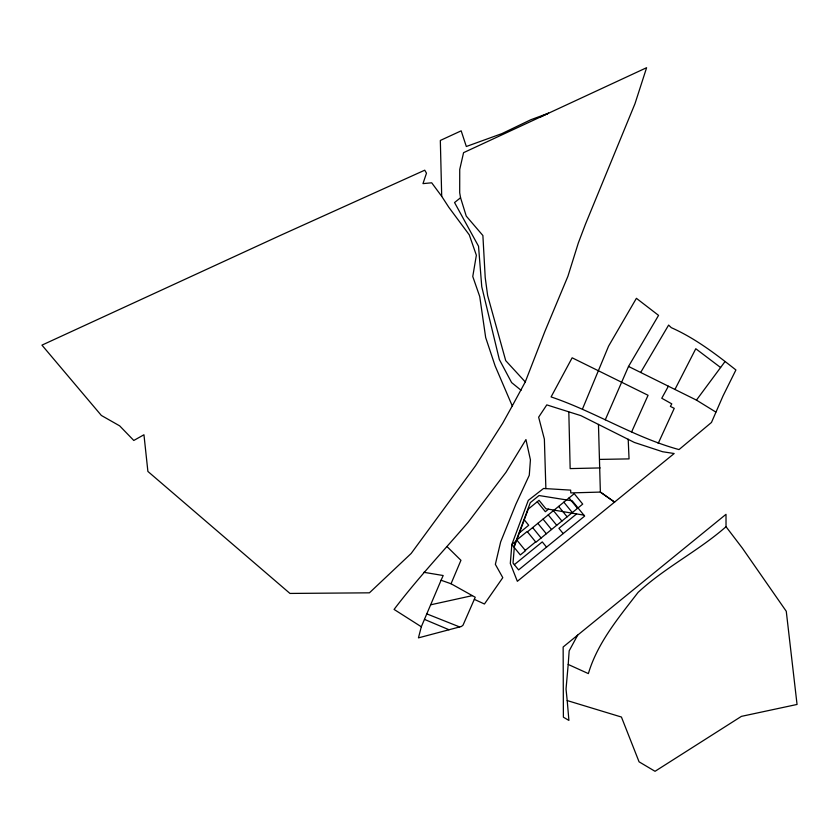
<?xml version="1.0" encoding="UTF-8"?>
<svg xmlns="http://www.w3.org/2000/svg" width="839" height="839" viewBox="0 0 839 839"><rect width="100%" height="100%" fill="white"/><g stroke="black" fill="none" stroke-linecap="round" stroke-linejoin="round"><path stroke-width="1.26" d="M441.702 196.316L431.697 182.797L422.971 183.626L426.485 173.191L424.744 170.191L280.247 235.465L41.95 345.133L101.351 415.452L119.673 425.866L133.789 440.465L143.951 434.77L147.895 471.445L289.958 593.435L369.422 592.827L411.141 553.488L475.587 465.708L502.655 423.286L512.262 405.929L495.094 365.825L485.676 337.551L479.719 296.503L472.766 276.513L476.363 255.234L469.284 234.868L448.834 207.317L441.702 196.316L440.328 140.459L461.177 130.832L466.327 146.5L501.9 133.621L530.856 119.725L548.591 113.171L540.138 117.124M568.202 664.457L569.167 650.854L577.693 635.102L726.008 514.317L726.029 526.714L742.316 548.077L786.269 611.285L797.05 704.456L741.403 716.37L655.039 771.303L639.066 761.822L621.426 717.041L567.206 700.565L566.031 689.06L568.202 664.457L588.37 673.602C597.546 642.674 618.71 617.577 638.06 592.418C664.949 567.479 698.394 550.971 726.029 526.714M421.314 626.764L418.441 637.871L461.419 626.471L463.023 625.181L475.241 597.253L451.036 583.755L441.083 580.242L421.314 626.764L394.078 609.429C417.13 579.015 443.275 551.171 468.047 522.372L505.98 472.305L525.948 439.573L530.426 459.856L529.273 475.262L515.807 504.365L500.642 541.952L495.356 564.353L502.792 577.662L484.439 604.007L474.35 599.371M514.391 546.357L528.276 509.084L539.026 500.327L545.874 508.738L583.871 515.136M525.277 381.923L544.805 331.615L567.909 276.293L578.312 243.027L585.475 224.139L634.976 103.732L646.617 67.697L463.568 152.667L459.73 169.468L459.699 192.781L460.559 197.742L466.253 216.095L482.886 235.518L485.215 277.583L487.637 295.527L505.718 360.644L525.277 381.923L512.262 405.929M631.652 431.854L648.065 395.284L572.146 357.802L551.087 396.92C594.861 411.697 634.326 437.402 679.013 449.578L711.462 422.468L723.029 395.924L735.908 369.957C715.646 353.943 695.049 338.211 671.273 327.65L668.62 325.081L640.671 372.464M582.497 408.96L608.579 346.129L636.402 298.317L658.563 315.38L628.516 366.444L605.276 419.804M451.036 583.755L460.936 560.305L447.281 546.86M441.083 580.242L443.181 575.523L423.863 572.303M658.185 443.443L674.252 408.352L670.382 406.412L671.787 403.863L661.772 398.252L668.379 386.202M674.944 389.453L695.783 348.741L720.596 367.513M628.516 366.444L696.443 400.109L724.938 361.661M577.693 635.102L563.147 647.005L563.389 717.198L568.905 720.407L567.206 700.565M519.435 532.828L528.706 525.266L524.27 519.823M548.475 509.158L545.35 511.706L537.254 501.774M517.044 540.306L511.842 544.542L510.311 563.462L517.348 581.312L674.178 453.521L662.579 451.728L634.357 442.447L580.892 415.641L546.787 404.891L538.638 417.172L544.375 439.143L545.874 488.623M527.437 531.832L574.243 493.699L582.717 504.103L535.911 542.235L527.165 531.496L516.772 539.97L525.518 550.709L520.316 554.946L511.842 544.542L528.297 500.369L543.546 488.476L570.667 490.123L570.772 492.913L600.367 492.084L614.567 502.1L600.367 492.084L598.459 424.387M525.245 550.374L535.639 541.9M514.338 564.657L542.267 541.9L546.546 547.143M576.561 513.961L558.91 528.339L563.179 533.583M460.559 197.742L454.549 202.545L478.534 246.247L481.754 286.707L499.331 359.491L511.622 382.594L521.061 390.261M430.785 604.783L472.347 595.638M600.126 467.931L570.153 468.602L568.821 412.106M599.969 459.405L629.051 458.891L628.191 439.175M426.862 613.907L459.636 626.943M424.586 619.434L449.001 629.753M696.443 400.109L715.814 412.054M569.041 497.936L577.515 508.34M563.839 502.173L572.313 512.577M558.638 506.41L567.112 516.814M553.436 510.647L561.91 521.05M548.245 514.884L556.718 525.287M543.043 519.121L551.517 529.524M537.841 523.358L546.315 533.761M532.639 527.595L541.113 537.998M514.485 545.13L513.028 563.053L518.607 569.901L584.647 516.09L572.229 500.841L539.037 495.524L530.321 502.634L514.485 545.13"/></g></svg>
